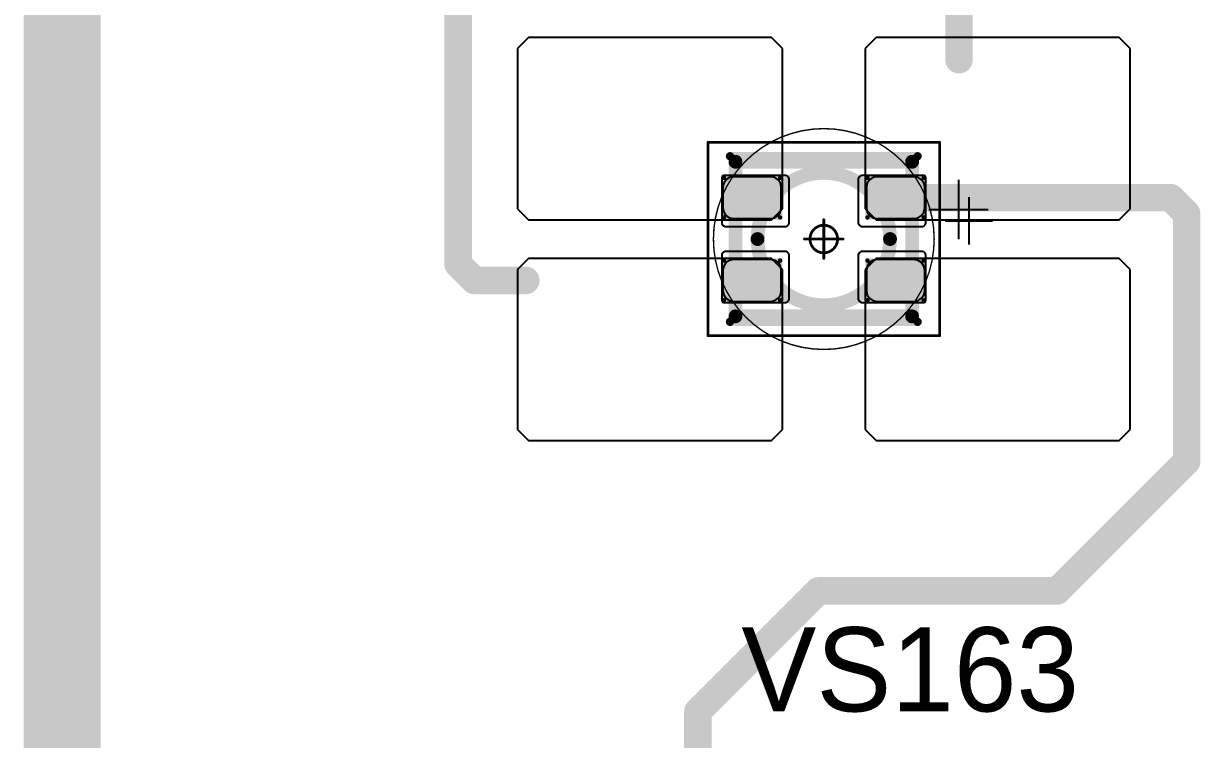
# Model space of a CAD drawing. Header units: millimetres. Extents: x 0 to 400, y 0 to 511.
# Drawn here: x 325.5 to 346.82, y 232.44 to 245.4 of the extents above; entities that cross this region are included whole.
import ezdxf

# ---------------------------------------------------------------- set-up
doc = ezdxf.new("R2010")
doc.units = ezdxf.units.MM
for name, color, linetype in [('Mechanical13', 56, 'Continuous'), ('Mechanical15', 56, 'Continuous'), ('Mechanical2', 216, 'Continuous'), ('TopLayer', 1, 'Continuous'), ('TopOverlay', 2, 'Continuous'), ('TopPaste', 8, 'Continuous'), ('TopSolder', 216, 'Continuous')]:
    doc.layers.add(name, color=color, linetype=linetype)

# ---------------------------------------------------------------- blocks, each defined once
blk = doc.blocks.new('E65F_637')
at = {"layer": 'Mechanical13'}
for p, q in [((2.44058186, 1.07119928), (2.44058186, 0)), ((1.90498222, 0.5355996399999999), (2.9761815, 0.5355996399999999))]:
    blk.add_line(p, q, dxfattribs=at)
at = {"layer": 'Mechanical13', "const_width": 0.2499995}
for points in [[(-1.60001712, -1.39999974), (-1.60001712, 1.39999974)], [(-1.60001712, 1.39999974), (1.59998156, 1.39999974)], [(1.59998156, -1.39999974), (1.59998156, 1.39999974)], [(-1.60001712, -1.39999974), (1.59998156, -1.39999974)]]:
    blk.add_lwpolyline(points, dxfattribs=at)
at = {"layer": 'Mechanical13'}
for points, const_width in [([(-1.66251636, 1.39999974, 1), (-1.53751788, 1.39999974, 1)], 0.12499848), ([(-1.66251636, 1.39999974, 1), (-1.53751788, 1.39999974, 1)], 0.12499848), ([(1.53748232, 1.39999974, 1), (1.6624808, 1.39999974, 1)], 0.12499848), ([(1.53748232, 1.39999974, 1), (1.6624808, 1.39999974, 1)], 0.12499848), ([(1.19998236, 0, 1), (-1.20001792, 0, 1)], 0.2499995), ([(-1.26251716, 0, 1), (-1.13751868, 0, 1)], 0.12499848), ([(1.13748312, 0, 1), (1.2624816, 0, 1)], 0.12499848), ([(-1.66251636, -1.39999974, 1), (-1.53751788, -1.39999974, 1)], 0.12499848), ([(-1.66251636, -1.39999974, 1), (-1.53751788, -1.39999974, 1)], 0.12499848), ([(1.53748232, -1.39999974, 1), (1.6624808, -1.39999974, 1)], 0.12499848), ([(1.53748232, -1.39999974, 1), (1.6624808, -1.39999974, 1)], 0.12499848)]:
    blk.add_lwpolyline(points, format="xyb", close=True, dxfattribs=dict(at, const_width=const_width))
at = {"layer": 'Mechanical15', "const_width": 0.0499999}
for points in [[(-2.10003644, 1.75000158), (2.09996532, 1.74999904)], [(-2.10003644, -1.75000158), (-2.10003644, 1.75000158)], [(2.09996532, -1.74999904), (2.09996532, 1.74999904)], [(-1.778e-05, -0.3499993), (-1.778e-05, 0.3499993)], [(-1.778e-05, -0.3499993), (-1.778e-05, 0.3499993)], [(-0.35003486, 1.778e-05), (0.34996374, 1.778e-05)], [(-0.35001708, 0), (0.34998152, 0)], [(-2.10003644, -1.75000158), (2.09996532, -1.74999904)]]:
    blk.add_lwpolyline(points, dxfattribs=at)
at = {"layer": 'Mechanical15'}
for points, const_width in [([(-2.11253578, 1.75000158, 1), (-2.0875371, 1.75000158, 1)], 0.02499868), ([(-2.11253578, 1.75000158, 1), (-2.0875371, 1.75000158, 1)], 0.02499868), ([(2.08746598, 1.74999904, 1), (2.11246466, 1.74999904, 1)], 0.02499868), ([(2.08746598, 1.74999904, 1), (2.11246466, 1.74999904, 1)], 0.02499868), ([(0.24996394, 1.778e-05, 1), (-0.25003506, 1.778e-05, 1)], 0.0499999), ([(0.24998172, 0, 1), (-0.25001728, 0, 1)], 0.0499999), ([(-0.01251712, 0.3499993, 1), (0.01248156, 0.3499993, 1)], 0.02499868), ([(-0.01251712, 0.3499993, 1), (0.01248156, 0.3499993, 1)], 0.02499868), ([(-0.3625342, 1.778e-05, 1), (-0.33753552, 1.778e-05, 1)], 0.02499868), ([(-0.36251642, 0, 1), (-0.33751774, 0, 1)], 0.02499868), ([(-0.2625344, 1.778e-05, 1), (-0.23753572, 1.778e-05, 1)], 0.02499868), ([(-0.26251662, 0, 1), (-0.23751794, 0, 1)], 0.02499868), ([(0.2374646, 1.778e-05, 1), (0.26246328, 1.778e-05, 1)], 0.02499868), ([(0.23748238, 0, 1), (0.26248106, 0, 1)], 0.02499868), ([(0.3374643999999999, 1.778e-05, 1), (0.36246308, 1.778e-05, 1)], 0.02499868), ([(0.33748218, 0, 1), (0.36248086, 0, 1)], 0.02499868), ([(-0.01251712, -0.3499993, 1), (0.01248156, -0.3499993, 1)], 0.02499868), ([(-0.01251712, -0.3499993, 1), (0.01248156, -0.3499993, 1)], 0.02499868), ([(-2.11253578, -1.75000158, 1), (-2.0875371, -1.75000158, 1)], 0.02499868), ([(-2.11253578, -1.75000158, 1), (-2.0875371, -1.75000158, 1)], 0.02499868), ([(2.08746598, -1.74999904, 1), (2.11246466, -1.74999904, 1)], 0.02499868), ([(2.08746598, -1.74999904, 1), (2.11246466, -1.74999904, 1)], 0.02499868)]:
    blk.add_lwpolyline(points, format="xyb", close=True, dxfattribs=dict(at, const_width=const_width))
at = {"layer": 'TopLayer'}
for p, q in [((-5.35001724, 3.64999778), (-5.55001684, 3.44999818)), ((-0.9500158799999998, 3.650002859999999), (-5.35001724, 3.65000032)), ((-5.35001724, 3.65000032), (-5.35001724, 3.64999778)), ((-0.75001374, 3.45000072), (-0.9500158799999998, 3.650002859999999)), ((0.9499803199999999, 3.64999778), (0.7499807199999999, 3.44999818)), ((5.34997914, 3.65000032), (0.9499803199999999, 3.650002859999999)), ((0.9499803199999999, 3.650002859999999), (0.9499803199999999, 3.64999778)), ((5.54997874, 3.45000072), (5.34997914, 3.65000032)), ((-5.55001684, 3.44999818), (-5.54973236, 3.4497137)), ((-5.54973236, 3.4497137), (-5.54973236, 0.5499989)), ((-0.75001628, 0.54999636), (-0.75001374, 3.45000072)), ((0.7499807199999999, 3.44999818), (0.7502652, 3.4497137)), ((0.7502652, 3.4497137), (0.7502652, 0.5499989)), ((5.54998128, 0.54999636), (5.54997874, 3.45000072)), ((-5.54973236, 0.5499989), (-5.35001724, 0.3499993)), ((-0.9500158799999998, 0.3499993), (-0.75001628, 0.54999636)), ((0.7502652, 0.5499989), (0.9499803199999999, 0.3499993)), ((5.349981679999999, 0.3499993), (5.54998128, 0.54999636)), ((-5.35001724, 0.3499993), (-0.9500158799999998, 0.3499993)), ((0.9499803199999999, 0.3499993), (5.349981679999999, 0.3499993)), ((-5.35001724, -0.35000184), (-5.55001684, -0.55000144)), ((-0.9500158799999998, -0.3499993), (-5.35001724, -0.3499993)), ((-5.35001724, -0.3499993), (-5.35001724, -0.35000184)), ((-0.75001628, -0.54999636), (-0.9500158799999998, -0.3499993)), ((0.9499803199999999, -0.35000184), (0.7499807199999999, -0.55000144)), ((5.349981679999999, -0.3499993), (0.9499803199999999, -0.3499993)), ((0.9499803199999999, -0.3499993), (0.9499803199999999, -0.35000184)), ((5.54998128, -0.54999636), (5.349981679999999, -0.3499993)), ((-5.55001684, -0.55000144), (-5.54973236, -0.55028592)), ((-5.54973236, -0.55028592), (-5.54973236, -3.45000072)), ((-0.75001374, -3.45000072), (-0.75001628, -0.54999636)), ((0.7499807199999999, -0.55000144), (0.7502652, -0.55028592)), ((0.7502652, -0.55028592), (0.7502652, -3.45000072)), ((5.54997874, -3.45000072), (5.54998128, -0.54999636)), ((-5.54973236, -3.45000072), (-5.35001724, -3.65000032)), ((-0.9500158799999998, -3.650002859999999), (-0.75001374, -3.45000072)), ((0.7502652, -3.45000072), (0.9499803199999999, -3.650002859999999)), ((5.34997914, -3.65000032), (5.54997874, -3.45000072)), ((-5.35001724, -3.65000032), (-0.9500158799999998, -3.650002859999999)), ((0.9499803199999999, -3.650002859999999), (5.34997914, -3.65000032))]:
    blk.add_line(p, q, dxfattribs=at)
at = {"layer": 'TopLayer', "const_width": 0.03999991999999999}
for points in [[(-1.82994554, 1.11000032, 1), (-1.78994562, 1.11000032, 1)], [(-0.8099475799999999, 1.11000032, 1), (-0.7699476599999999, 1.11000032, 1)], [(0.77005434, 1.11000032, 1), (0.81005426, 1.11000032, 1)], [(1.7900523, 1.11000032, 1), (1.83005222, 1.11000032, 1)], [(-1.82994554, 0.39000176, 1), (-1.78994562, 0.39000176, 1)], [(-0.8099475799999999, 0.39000176, 1), (-0.7699476599999999, 0.39000176, 1)], [(0.77005434, 0.39000176, 1), (0.81005426, 0.39000176, 1)], [(1.7900523, 0.39000176, 1), (1.83005222, 0.39000176, 1)], [(-1.82994554, -0.39000176, 1), (-1.78994562, -0.39000176, 1)], [(-0.8099475799999999, -0.39000176, 1), (-0.7699476599999999, -0.39000176, 1)], [(0.77005434, -0.39000176, 1), (0.81005426, -0.39000176, 1)], [(1.7900523, -0.39000176, 1), (1.83005222, -0.39000176, 1)], [(-1.82994554, -1.11000032, 1), (-1.78994562, -1.11000032, 1)], [(-0.8099475799999999, -1.11000032, 1), (-0.7699476599999999, -1.11000032, 1)], [(0.77005434, -1.11000032, 1), (0.81005426, -1.11000032, 1)], [(1.7900523, -1.11000032, 1), (1.83005222, -1.11000032, 1)]]:
    blk.add_lwpolyline(points, format="xyb", close=True, dxfattribs=at)
at = {"layer": 'TopLayer'}
for points in [[(-1.8499455, 1.11000032), (-1.8499455, 0.39000176), (-0.7499477, 1.11000032), (-0.7499477, 0.39000176)], [(-1.80994558, 1.15000024), (-1.80994558, 0.35000184), (-0.78994762, 1.15000024), (-0.78994762, 0.35000184)], [(0.7500543799999999, 1.11000032), (0.7500543799999999, 0.39000176), (1.85005218, 1.11000032), (1.85005218, 0.39000176)], [(0.7900543, 1.15000024), (0.7900543, 0.35000184), (1.81005226, 1.15000024), (1.81005226, 0.35000184)], [(-1.8499455, -0.39000176), (-1.8499455, -1.11000032), (-0.7499477, -0.39000176), (-0.7499477, -1.11000032)], [(-1.80994558, -0.35000184), (-1.80994558, -1.15000024), (-0.78994762, -0.35000184), (-0.78994762, -1.15000024)], [(0.7500543799999999, -0.39000176), (0.7500543799999999, -1.11000032), (1.85005218, -0.39000176), (1.85005218, -1.11000032)], [(0.7900543, -0.35000184), (0.7900543, -1.15000024), (1.81005226, -0.35000184), (1.81005226, -1.15000024)]]:
    blk.add_solid(points, dxfattribs=at)
at = {"layer": 'TopOverlay'}
for p, q in [((2.62846312, 0.75696064), (2.62846312, -0.0999998)), ((2.1999829, 0.32848042), (3.05694334, 0.32848042))]:
    blk.add_line(p, q, dxfattribs=at)
at = {"layer": 'TopOverlay', "const_width": 0.1499997}
for points in [[(-1.70001692, 1.49999954), (1.69998136, 1.49999954)], [(-1.70001692, -1.49999954), (1.69998136, -1.49999954)]]:
    blk.add_lwpolyline(points, dxfattribs=at)
at = {"layer": 'TopOverlay', "const_width": 0.07499858}
for points in [[(-1.73751748, 1.49999954, 1), (-1.66251636, 1.49999954, 1)], [(1.6624808, 1.49999954, 1), (1.73748192, 1.49999954, 1)], [(-1.73751748, -1.49999954, 1), (-1.66251636, -1.49999954, 1)], [(1.6624808, -1.49999954, 1), (1.73748192, -1.49999954, 1)]]:
    blk.add_lwpolyline(points, format="xyb", close=True, dxfattribs=at)
at = {"layer": 'TopPaste'}
for p, q in [((-1.77269648, 1.0726801), (-1.81413912, 1.01066092)), ((-1.7106773, 1.11412274), (-1.77269648, 1.0726801)), ((-1.63751768, 1.1286744), (-1.7106773, 1.11412274)), ((-0.96251776, 1.1286744), (-1.63751768, 1.1286744)), ((-0.8893581399999999, 1.11412274), (-0.96251776, 1.1286744)), ((-0.82733896, 1.0726801), (-0.8893581399999999, 1.11412274)), ((-0.78589632, 1.01066092), (-0.82733896, 1.0726801)), ((0.8273034, 1.0726801), (0.7858607599999999, 1.01066092)), ((0.88932258, 1.11412274), (0.8273034, 1.0726801)), ((0.9624822000000001, 1.1286744), (0.88932258, 1.11412274)), ((1.63748212, 1.1286744), (0.9624822000000001, 1.1286744)), ((1.71064174, 1.11412274), (1.63748212, 1.1286744)), ((1.77266092, 1.0726801), (1.71064174, 1.11412274)), ((1.81410356, 1.01066092), (1.77266092, 1.0726801)), ((-1.81413912, 1.01066092), (-1.82869078, 0.9375012999999999)), ((-1.82869078, 0.9375012999999999), (-1.82869078, 0.56250078)), ((-0.7713446599999999, 0.9375012999999999), (-0.78589632, 1.01066092)), ((-0.7713446599999999, 0.56250078), (-0.7713446599999999, 0.9375012999999999)), ((0.7858607599999999, 1.01066092), (0.7713091, 0.9375012999999999)), ((0.7713091, 0.9375012999999999), (0.7713091, 0.56250078)), ((1.82865522, 0.9375012999999999), (1.81410356, 1.01066092)), ((1.82865522, 0.56250078), (1.82865522, 0.9375012999999999)), ((-1.82869078, 0.56250078), (-1.81413912, 0.4893386199999999)), ((-1.81413912, 0.4893386199999999), (-1.77269648, 0.42732198)), ((-1.77269648, 0.42732198), (-1.7106773, 0.3858768)), ((-0.8893581399999999, 0.3858768), (-0.82733896, 0.42732198)), ((-0.82733896, 0.42732198), (-0.78589632, 0.4893386199999999)), ((-0.78589632, 0.4893386199999999), (-0.7713446599999999, 0.56250078)), ((0.7713091, 0.56250078), (0.7858633, 0.4893411599999999)), ((0.7858633, 0.4893411599999999), (0.8273034, 0.42732198)), ((0.8273034, 0.42732198), (0.88932258, 0.38587934)), ((1.71064174, 0.3858768), (1.77266092, 0.42732198)), ((1.77266092, 0.42732198), (1.8141061, 0.4893411599999999)), ((1.8141061, 0.4893411599999999), (1.82865522, 0.56250078)), ((-1.7106773, 0.3858768), (-1.63751768, 0.3713251399999999)), ((-1.63751768, 0.3713251399999999), (-0.96251776, 0.3713251399999999)), ((-0.96251776, 0.3713251399999999), (-0.8893581399999999, 0.3858768)), ((0.88932258, 0.38587934), (0.9624822000000001, 0.3713251399999999)), ((0.9624822000000001, 0.3713251399999999), (1.63748212, 0.37132768)), ((1.63748212, 0.37132768), (1.71064174, 0.3858768)), ((-1.7106773, -0.3858768), (-1.77269648, -0.42732198)), ((-1.63751768, -0.3713251399999999), (-1.7106773, -0.3858768)), ((-0.96251776, -0.3713251399999999), (-1.63751768, -0.3713251399999999)), ((-0.8893581399999999, -0.3858768), (-0.96251776, -0.3713251399999999)), ((-0.82733896, -0.42732198), (-0.8893581399999999, -0.3858768)), ((0.88932258, -0.38587934), (0.8273034, -0.42732198)), ((0.9624822000000001, -0.3713251399999999), (0.88932258, -0.38587934)), ((1.63748212, -0.37132768), (0.9624822000000001, -0.3713251399999999)), ((1.71064174, -0.3858768), (1.63748212, -0.37132768)), ((1.77266092, -0.42732198), (1.71064174, -0.3858768)), ((-1.81413912, -0.4893386199999999), (-1.82869078, -0.56250078)), ((-1.82869078, -0.56250078), (-1.82869078, -0.9375012999999999)), ((-1.77269648, -0.42732198), (-1.81413912, -0.4893386199999999)), ((-0.78589632, -0.4893386199999999), (-0.82733896, -0.42732198)), ((-0.7713446599999999, -0.56250078), (-0.78589632, -0.4893386199999999)), ((-0.7713446599999999, -0.9375012999999999), (-0.7713446599999999, -0.56250078)), ((0.7858633, -0.4893411599999999), (0.7713091, -0.56250078)), ((0.7713091, -0.56250078), (0.7713091, -0.9375012999999999)), ((0.8273034, -0.42732198), (0.7858633, -0.4893411599999999)), ((1.8141061, -0.4893411599999999), (1.77266092, -0.42732198)), ((1.82865522, -0.56250078), (1.8141061, -0.4893411599999999)), ((1.82865522, -0.9375012999999999), (1.82865522, -0.56250078)), ((-1.82869078, -0.9375012999999999), (-1.81413912, -1.01066092)), ((-1.81413912, -1.01066092), (-1.77269648, -1.0726801)), ((-0.82733896, -1.0726801), (-0.78589632, -1.01066092)), ((-0.78589632, -1.01066092), (-0.7713446599999999, -0.9375012999999999)), ((0.7713091, -0.9375012999999999), (0.7858607599999999, -1.01066092)), ((0.7858607599999999, -1.01066092), (0.8273034, -1.0726801)), ((1.77266092, -1.0726801), (1.81410356, -1.01066092)), ((1.81410356, -1.01066092), (1.82865522, -0.9375012999999999)), ((-1.77269648, -1.0726801), (-1.7106773, -1.11412274)), ((-1.7106773, -1.11412274), (-1.63751768, -1.1286744)), ((-1.63751768, -1.1286744), (-0.96251776, -1.1286744)), ((-0.96251776, -1.1286744), (-0.8893581399999999, -1.11412274)), ((-0.8893581399999999, -1.11412274), (-0.82733896, -1.0726801)), ((0.8273034, -1.0726801), (0.88932258, -1.11412274)), ((0.88932258, -1.11412274), (0.9624822000000001, -1.1286744)), ((0.9624822000000001, -1.1286744), (1.63748212, -1.1286744)), ((1.63748212, -1.1286744), (1.71064174, -1.11412274)), ((1.71064174, -1.11412274), (1.77266092, -1.0726801))]:
    blk.add_line(p, q, dxfattribs=at)
at = {"layer": 'TopSolder'}
for p, q in [((-1.84997598, 1.10063026), (-1.8500344, 1.1005693)), ((-1.8500344, 1.1005693), (-1.8500344, 0.3005455)), ((-1.84997344, 1.11056928), (-1.84997598, 1.10063026)), ((-1.84236106, 1.12892586), (-1.84997344, 1.11056928)), ((-1.82830216, 1.1429746), (-1.84236106, 1.12892586)), ((-1.80993796, 1.15057174), (-1.82830216, 1.1429746)), ((-1.80000148, 1.15056666), (-1.80993796, 1.15057174)), ((-0.7000443199999999, 1.15057174), (-1.80000148, 1.15056666)), ((-0.68512436, 1.15057174), (-0.7000443199999999, 1.1505692)), ((-0.7000443199999999, 1.1505692), (-0.7000443199999999, 1.15057174)), ((-0.6575552, 1.1391519), (-0.68512436, 1.15057174)), ((-0.63645542, 1.11805466), (-0.6575552, 1.1391519)), ((-0.6250355799999999, 1.0904855), (-0.63645542, 1.11805466)), ((-0.62504574, 0.30055566), (-0.6250355799999999, 1.07556808)), ((-0.6250355799999999, 1.07556808), (-0.6250355799999999, 1.0904855)), ((0.6249796999999999, 1.07555538), (0.6249644599999999, 1.07556808)), ((0.6249644599999999, 1.07556808), (0.6249669999999999, 0.3005455)), ((0.6363843, 1.11804196), (0.6249746199999999, 1.09047534)), ((0.6249746199999999, 1.09047534), (0.6249796999999999, 1.07555538)), ((0.6574764599999999, 1.13914174), (0.6363843, 1.11804196)), ((0.68503546, 1.15056666), (0.6574764599999999, 1.13914174)), ((0.69995288, 1.1505692), (0.68503546, 1.15056666)), ((1.79996846, 1.15056412), (0.69995288, 1.1505692)), ((1.799971, 1.1505565), (1.79996846, 1.15056412)), ((1.80990748, 1.15055904), (1.799971, 1.1505565)), ((1.82826914, 1.14295428), (1.80990748, 1.15055904)), ((1.84232296, 1.12890046), (1.82826914, 1.14295428)), ((1.84992772, 1.11054134), (1.84232296, 1.12890046)), ((1.84992772, 1.10060232), (1.84992772, 1.11054134)), ((1.84995312, 0.30055566), (1.84992772, 1.10060232)), ((-1.8500344, 0.3005455), (-1.8500344, 0.28563062)), ((-1.8500344, 0.28563062), (-1.83861456, 0.2580767)), ((-1.83861456, 0.2580767), (-1.81751986, 0.23698962)), ((-1.81751986, 0.23698962), (-1.78996086, 0.22557994)), ((-1.78996086, 0.22557994), (-1.77504598, 0.22558248)), ((-1.77504598, 0.22558248), (-1.77504344, 0.22557994)), ((-1.77504344, 0.22557994), (-0.7000443199999999, 0.22557994)), ((-0.7000443199999999, 0.22557994), (-0.6851269, 0.2255774)), ((-0.6851269, 0.2255774), (-0.6575678999999999, 0.23698962)), ((-0.6575678999999999, 0.23698962), (-0.6364732, 0.25808178)), ((-0.6364732, 0.25808178), (-0.6250533599999999, 0.28563824)), ((-0.6250533599999999, 0.30055312), (-0.62504574, 0.30055566)), ((-0.6250533599999999, 0.28563824), (-0.6250533599999999, 0.30055312)), ((0.6249669999999999, 0.3005455), (0.62496954, 0.28563062)), ((0.62496954, 0.28563062), (0.6363893799999999, 0.25807416)), ((0.6363893799999999, 0.25807416), (0.6574866199999999, 0.23698708)), ((0.6574866199999999, 0.23698708), (0.6850481599999999, 0.2255774)), ((0.6850481599999999, 0.2255774), (0.6999604999999999, 0.22558248)), ((0.6999604999999999, 0.22558248), (0.69995542, 0.2255774)), ((0.69995542, 0.2255774), (1.77495708, 0.22557994)), ((1.77495708, 0.22557994), (1.78986942, 0.22557486)), ((1.78986942, 0.22557486), (1.81743096, 0.23698454)), ((1.81743096, 0.23698454), (1.83852566, 0.25807162)), ((1.83852566, 0.25807162), (1.8499455, 0.28562808)), ((1.8499455, 0.28562808), (1.84994804, 0.30054296)), ((1.84994804, 0.30054296), (1.84995312, 0.30055566)), ((-1.85002424, -0.29941774), (-1.85002932, -1.09943392)), ((-1.8500217, -0.29941774), (-1.85002424, -0.29941774)), ((-1.83860186, -0.25694386), (-1.8500217, -0.28450286)), ((-1.8500217, -0.28450286), (-1.8500217, -0.29941774)), ((-1.81750716, -0.23585424), (-1.83860186, -0.25694386)), ((-1.78994562, -0.22444202), (-1.81750716, -0.23585424)), ((-1.7750282, -0.22444456), (-1.78994562, -0.22444202)), ((-0.70002654, -0.22444202), (-1.7750282, -0.22444456)), ((-0.68511166, -0.22444202), (-0.70002654, -0.2244471)), ((-0.70002654, -0.2244471), (-0.70002654, -0.22444202)), ((-0.6575526599999999, -0.2358517), (-0.68511166, -0.22444202)), ((-0.63645542, -0.25693878), (-0.6575526599999999, -0.2358517)), ((-0.6250355799999999, -0.28449524), (-0.63645542, -0.25693878)), ((-0.62505844, -1.07443016), (-0.6250355799999999, -0.29940758)), ((-0.6250355799999999, -0.29940758), (-0.6250355799999999, -0.28449524)), ((0.6249746199999999, -0.29941774), (0.6249644599999999, -1.07443016)), ((0.6249796999999999, -0.29942028), (0.6249746199999999, -0.29941774)), ((0.63639954, -0.2569464), (0.6249796999999999, -0.28450286)), ((0.6249796999999999, -0.28450286), (0.6249796999999999, -0.29942028)), ((0.65749424, -0.23585424), (0.63639954, -0.2569464)), ((0.68505324, -0.22444202), (0.65749424, -0.23585424)), ((0.69997066, -0.22444456), (0.68505324, -0.22444202)), ((1.77497232, -0.22444202), (0.69997066, -0.22444456)), ((1.77497232, -0.2244471), (1.77497232, -0.22444202)), ((1.7898872, -0.22444456), (1.77497232, -0.2244471)), ((1.8174462, -0.23585424), (1.7898872, -0.22444456)), ((1.8385409, -0.25694132), (1.8174462, -0.23585424)), ((1.84996074, -0.28449524), (1.8385409, -0.25694132)), ((1.84996074, -0.2994101199999999), (1.84996074, -0.28449524)), ((1.84996328, -1.09943392), (1.84996074, -0.2994101199999999)), ((-1.85002932, -1.09943392), (-1.85002424, -1.1093704)), ((-1.85002424, -1.1093704), (-1.8424017, -1.12772698)), ((-1.8424017, -1.12772698), (-1.82833772, -1.14177064)), ((-1.82833772, -1.14177064), (-1.80996844, -1.1493627)), ((-1.80996844, -1.1493627), (-1.80002942, -1.14935254)), ((-1.80002942, -1.14935254), (-1.80002688, -1.14935254)), ((-1.80002688, -1.14935254), (-0.70002908, -1.14943128)), ((-0.70002908, -1.14943128), (-0.6851040399999999, -1.14942112)), ((-0.6851040399999999, -1.14942112), (-0.6575374199999999, -1.13797588)), ((-0.6575374199999999, -1.13797588), (-0.6364503399999999, -1.11685324)), ((-0.6364503399999999, -1.11685324), (-0.62505082, -1.08926884)), ((-0.62505082, -1.08926884), (-0.62506352, -1.07434634)), ((-0.62506352, -1.07434634), (-0.62505844, -1.07443016)), ((0.6249644599999999, -1.07443016), (0.6249644599999999, -1.08935012)), ((0.6249644599999999, -1.08935012), (0.63638176, -1.11691928)), ((0.63638176, -1.11691928), (0.65748154, -1.13801652)), ((0.65748154, -1.13801652), (0.6850507, -1.14943636)), ((0.6850507, -1.14943636), (0.69997066, -1.14943382)), ((0.69997066, -1.14943382), (1.79992782, -1.14943128)), ((0.69997066, -1.14943382), (0.69997066, -1.14943382)), ((1.79992782, -1.14943128), (1.8098643, -1.14943636)), ((1.8098643, -1.14943636), (1.8282285, -1.14183922)), ((1.8282285, -1.14183922), (1.8422874, -1.12779048)), ((1.8422874, -1.12779048), (1.84989978, -1.1094339)), ((1.84989978, -1.1094339), (1.84990232, -1.09949488)), ((1.84990232, -1.09949488), (1.84996328, -1.09943392))]:
    blk.add_line(p, q, dxfattribs=at)

msp = doc.modelspace()

# ---------------------------------------------------------------- linework, layer by layer
at = {"layer": 'Mechanical2'}
for points, const_width in [([(341.99999926, 241.4999996, 1), (337.9999971, 241.4999996, 1)], 0.0254), ([(339.99974926, 243.50000068, 1), (340.0002471, 243.50000068, 1)], 0.00050038), ([(337.9936471, 241.4999996, 1), (338.0063471, 241.4999996, 1)], 0.0127), ([(337.99975072, 241.4999996, 1), (338.00024856, 241.4999996, 1)], 0.00050038), ([(341.99364926, 241.4999996, 1), (342.00634926, 241.4999996, 1)], 0.0127), ([(341.99975034, 241.4999996, 1), (342.00024818, 241.4999996, 1)], 0.00050038), ([(339.99974926, 239.50000106, 1), (340.0002471, 239.50000106, 1)], 0.00050038)]:
    msp.add_lwpolyline(points, format="xyb", close=True, dxfattribs=dict(at, const_width=const_width))
at = {"layer": 'Mechanical2', "const_width": 0.00100076}
for points in [[(339.99999818, 239.50000106), (339.99999818, 243.50000068)], [(337.99999964, 241.4999996), (341.99999926, 241.4999996)]]:
    msp.add_lwpolyline(points, dxfattribs=at)
at = {"layer": 'TopLayer'}
for points, const_width in [([(326.20000038, 192.19999914), (326.20000038, 251.05000082)], 1.39999974), ([(342.45000344, 244.7500058), (342.45000344, 251.07500458)], 0.499999), ([(333.37500254, 241.04289358), (333.37500254, 247.72500112)], 0.499999), ([(341.30005146, 242.25000064), (346.28210398, 242.25000064)], 0.499999), ([(346.28210398, 242.25000064), (346.574999, 241.95710562)], 0.499999), ([(346.574999, 237.47499876), (346.574999, 241.95710562)], 0.499999), ([(333.37500254, 241.04289358), (333.66789756, 240.74999856)], 0.499999), ([(333.66789756, 240.74999856), (334.6000039, 240.74999856)], 0.499999), ([(344.22499862, 235.12499838), (346.574999, 237.47499876)], 0.499999), ([(337.72010434, 232.94510434), (339.89999838, 235.12499838)], 0.499999), ([(339.89999838, 235.12499838), (344.22499862, 235.12499838)], 0.499999), ([(337.72010434, 229.4999982), (337.72010434, 232.94510434)], 0.499999)]:
    msp.add_lwpolyline(points, dxfattribs=dict(at, const_width=const_width))
at = {"layer": 'TopLayer', "const_width": 0.2499995}
for points in [[(342.32500496, 244.7500058, 1), (342.57500192, 244.7500058, 1)], [(341.17505298, 242.25000064, 1), (341.42504994, 242.25000064, 1)], [(346.1571054999999, 242.25000064, 1), (346.40710246, 242.25000064, 1)], [(346.1571054999999, 242.25000064, 1), (346.40710246, 242.25000064, 1)], [(346.45000052, 241.95710562, 1), (346.69999748, 241.95710562, 1)], [(346.45000052, 241.95710562, 1), (346.69999748, 241.95710562, 1)], [(333.25000406, 241.04289358, 1), (333.50000102, 241.04289358, 1)], [(333.25000406, 241.04289358, 1), (333.50000102, 241.04289358, 1)], [(333.54289908, 240.74999856, 1), (333.79289604, 240.74999856, 1)], [(333.54289908, 240.74999856, 1), (333.79289604, 240.74999856, 1)], [(334.47500542, 240.74999856, 1), (334.72500238, 240.74999856, 1)], [(346.45000052, 237.47499876, 1), (346.69999748, 237.47499876, 1)], [(346.45000052, 237.47499876, 1), (346.69999748, 237.47499876, 1)], [(339.7749999, 235.12499838, 1), (340.02499686, 235.12499838, 1)], [(339.7749999, 235.12499838, 1), (340.02499686, 235.12499838, 1)], [(344.10000014, 235.12499838, 1), (344.3499971, 235.12499838, 1)], [(344.10000014, 235.12499838, 1), (344.3499971, 235.12499838, 1)], [(337.59510586, 232.94510434, 1), (337.84510282, 232.94510434, 1)], [(337.59510586, 232.94510434, 1), (337.84510282, 232.94510434, 1)]]:
    msp.add_lwpolyline(points, format="xyb", close=True, dxfattribs=at)

# ---------------------------------------------------------------- block references
at = {"rotation": 360}
msp.add_blockref('E65F_637', (339.99999818, 241.4999996), dxfattribs=at)

# ---------------------------------------------------------------- texts
at = {"layer": 'TopOverlay'}
msp.add_text('VS163', height=1.524, dxfattribs=at).set_placement((338.5058, 232.9434))

doc.saveas('drawing.dxf')
